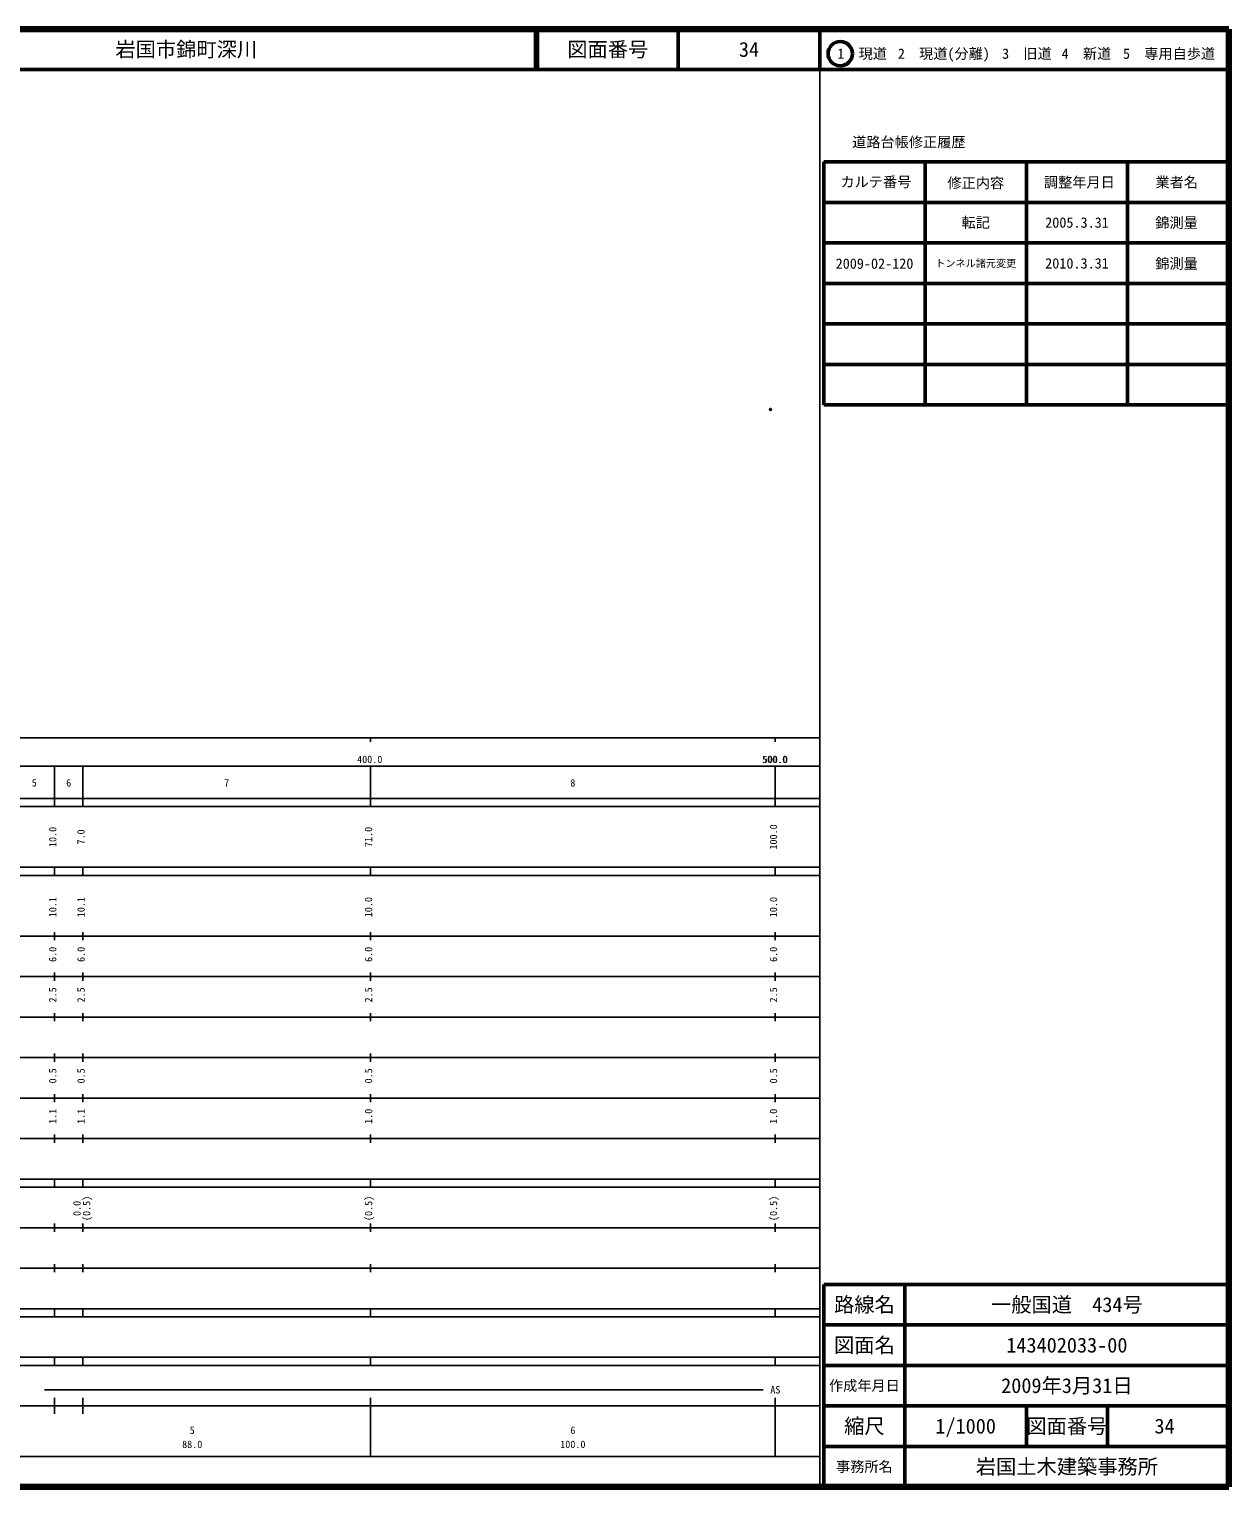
# Model space of a CAD drawing. Units: millimetres on the paper. Extents: x 40 to 680, y 20 to 380.
# Drawn here: x 383.7 to 680, y 20 to 380 of the extents above; entities that cross this region are included whole.
import ezdxf
from ezdxf.enums import TextEntityAlignment as Align

# ---------------------------------------------------------------- set-up
doc = ezdxf.new("R2010")
doc.units = ezdxf.units.MM
doc.header["$PDMODE"] = 32
doc.header["$PDSIZE"] = 0.5
doc.layers.add('M-OTRS', color=6, linetype='Continuous')
doc.layers.add('M-TTL-TXT', color=7, linetype='Continuous')
for name, color, linetype, lineweight in [('M-TTL', 2, 'Continuous', 140), ('M-TTL-BAND', 7, 'Continuous', 25), ('M-TTL-FRAM', 2, 'Continuous', 50), ('M-TTL-LINE', 7, 'Continuous', 50)]:
    doc.layers.add(name, color=color, linetype=linetype, lineweight=lineweight)
doc.styles.add('ＭＳ ゴシック', font='')
doc.styles.get('ＭＳ ゴシック').set_extended_font_data('MS Gothic')

msp = doc.modelspace()

# ---------------------------------------------------------------- linework, layer by layer
at = {"layer": 'M-OTRS'}
msp.add_point((566.783, 286.085), dxfattribs=at)
at = {"layer": 'M-TTL'}
for p, q in [((680, 380), (40, 380)), ((680, 20), (680, 380)), ((40, 20), (680, 20))]:
    msp.add_line(p, q, dxfattribs=at)
at = {"layer": 'M-TTL-BAND'}
for p, q in [((579, 20), (579, 370)), ((40, 205), (579, 205)), ((468, 205), (468, 204)), ((568, 205), (568, 204)), ((68, 198), (579, 198)), ((390, 188), (390, 198)), ((397, 188), (397, 198)), ((468, 188), (468, 198)), ((568, 188), (568, 198)), ((40, 190), (579, 190)), ((40, 188), (579, 188)), ((40, 173), (579, 173)), ((390, 171), (390, 173)), ((397, 171), (397, 173)), ((468, 171), (468, 173)), ((568, 171), (568, 173)), ((40, 171), (579, 171)), ((40, 156), (579, 156)), ((390, 155), (390, 157)), ((397, 155), (397, 157)), ((468, 155), (468, 157)), ((568, 155), (568, 157)), ((46, 146), (579, 146)), ((390, 145), (390, 147)), ((397, 145), (397, 147)), ((468, 145), (468, 147)), ((568, 145), (568, 147)), ((390, 135), (390, 137)), ((397, 135), (397, 137)), ((468, 135), (468, 137)), ((568, 135), (568, 137)), ((52, 136), (579, 136)), ((46, 126), (579, 126)), ((390, 125), (390, 127)), ((397, 125), (397, 127)), ((468, 125), (468, 127)), ((568, 125), (568, 127)), ((52, 116), (579, 116)), ((390, 115), (390, 117)), ((397, 115), (397, 117)), ((468, 115), (468, 117)), ((568, 115), (568, 117)), ((46, 106), (579, 106)), ((390, 105), (390, 107)), ((397, 105), (397, 107)), ((468, 105), (468, 107)), ((568, 105), (568, 107)), ((40, 96), (579, 96)), ((40, 94), (579, 94)), ((390, 94), (390, 96)), ((397, 94), (397, 96)), ((468, 94), (468, 96)), ((568, 94), (568, 96)), ((49, 84), (579, 84)), ((390, 83), (390, 85)), ((397, 83), (397, 85)), ((468, 83), (468, 85)), ((568, 83), (568, 85)), ((40, 74), (579, 74)), ((390, 73), (390, 75)), ((397, 73), (397, 75)), ((468, 73), (468, 75)), ((568, 73), (568, 75)), ((40, 64), (579, 64)), ((40, 62), (579, 62)), ((390, 62), (390, 64)), ((397, 62), (397, 64)), ((468, 62), (468, 64)), ((568, 62), (568, 64)), ((40, 52), (579, 52)), ((390, 50), (390, 52)), ((397, 50), (397, 52)), ((468, 50), (468, 52)), ((568, 50), (568, 52)), ((40, 50), (579, 50)), ((387.5, 44), (565, 44)), ((40, 40), (579, 40)), ((390, 38), (390, 42)), ((397, 38), (397, 42)), ((468, 27.5), (468, 42)), ((568, 27.5), (568, 42)), ((68, 27.5), (579, 27.5))]:
    msp.add_line(p, q, dxfattribs=at)
at = {"layer": 'M-TTL-FRAM'}
for p, q in [((580, 347.197), (580, 287.197)), ((580, 347.197), (680, 347.197)), ((580, 287.197), (680, 287.197)), ((680, 70), (580, 70)), ((580, 70), (580, 20))]:
    msp.add_line(p, q, dxfattribs=at)
at = {"layer": 'M-TTL-LINE'}
for p, q in [((508.747, 380), (508.747, 370)), ((509.247, 380), (509.247, 370)), ((543.997, 380), (543.997, 370)), ((579, 380), (579, 370)), ((40, 370), (680, 370)), ((605, 347.197), (605, 287.197)), ((630, 347.197), (630, 287.197)), ((655, 347.197), (655, 287.197)), ((580, 337.197), (680, 337.197)), ((580, 327.197), (680, 327.197)), ((580, 317.197), (680, 317.197)), ((580, 307.197), (680, 307.197)), ((580, 297.197), (680, 297.197)), ((600, 70), (600, 20)), ((680, 60), (580, 60)), ((680, 50), (580, 50)), ((680, 40), (580, 40)), ((630, 40), (630, 30)), ((650, 40), (650, 30)), ((680, 30), (580, 30))]:
    msp.add_line(p, q, dxfattribs=at)
msp.add_circle((584.031, 373.958), 3, dxfattribs=at)

# ---------------------------------------------------------------- texts
at = {"layer": 'M-TTL-BAND', "style": 'ＭＳ ゴシック'}
for s, p in [('400.0', (467.844, 198.195)), ('500.0', (567.844, 198.195)), ('500.0', (568, 198.195)), ('5', (385, 192.405)), ('6', (393.5, 192.405)), ('7', (432.5, 192.405)), ('8', (518, 192.405)), ('AS', (568, 42.5)), ('5', (424, 32.523)), ('6', (518, 32.523)), ('88.0', (424, 29.033)), ('100.0', (518, 29.033))]:
    msp.add_text(s, height=1.833, dxfattribs=at).set_placement(p, align=Align.BOTTOM_CENTER)
for s, p in [('10.0', (391, 180.5)), ('7.0', (398, 180.5)), ('71.0', (469, 180.5)), ('100.0', (569, 180.5)), ('10.1', (391, 163.174)), ('10.1', (398, 163.174)), ('10.0', (469, 163.174)), ('10.0', (569, 163.174)), ('6.0', (391, 151.5)), ('6.0', (398, 151.5)), ('6.0', (469, 151.5)), ('6.0', (569, 151.5)), ('2.5', (391, 141.5)), ('2.5', (398, 141.5)), ('2.5', (469, 141.5)), ('2.5', (569, 141.5)), ('0.5', (391, 121.5)), ('0.5', (398, 121.5)), ('0.5', (469, 121.5)), ('0.5', (569, 121.5)), ('1.1', (391, 111.5)), ('1.1', (398, 111.5)), ('1.0', (469, 111.5)), ('1.0', (569, 111.5)), ('0.0', (397, 88.764)), ('(0.5)', (399.37, 88.764)), ('(0.5)', (469, 88.764)), ('(0.5)', (569, 88.764))]:
    msp.add_text(s, height=1.833, rotation=90, dxfattribs=at).set_placement(p, align=Align.BOTTOM_CENTER)
at = {"layer": 'M-TTL-TXT', "style": 'ＭＳ ゴシック'}
msp.add_text('岩国市錦町深川', height=3.666, dxfattribs=at).set_placement((405.024, 375), align=Align.MIDDLE_LEFT)
for s, height, p in [('図面番号', 3.666, (526.622, 375)), ('34', 3.666, (561.497, 375)), ('1\u3000現道', 2.566, (589.448, 373.958)), ('2\u3000現道(分離)', 2.566, (609.619, 373.958)), ('3\u3000旧道', 2.566, (630.121, 373.958)), ('4\u3000新道', 2.566, (644.824, 373.958)), ('5\u3000専用自歩道', 2.566, (665.228, 373.958)), ('道路台帳修正履歴', 2.566, (600.968, 352.113)), ('カルテ番号', 2.566, (592.839, 342.277)), ('修正内容', 2.566, (617.509, 342.023)), ('調整年月日', 2.566, (643.089, 342.197)), ('業者名', 2.566, (667.134, 342.197)), ('転記', 2.566, (617.5, 332.245)), ('2005.3.31', 2.566, (642.5, 332.245)), ('錦測量', 2.566, (667.077, 332.189)), ('2009-02-120', 2.566, (592.5, 322.107)), ('トンネル諸元変更', 1.833, (617.5, 322.164)), ('2010.3.31', 2.566, (642.5, 322.164)), ('錦測量', 2.566, (667.077, 322.107)), ('路線名', 3.666, (590, 65)), ('路線名', 3.666, (590, 65)), ('一般国道\u3000434号', 3.666, (640, 65)), ('図面名', 3.666, (590, 55)), ('図面名', 3.666, (590, 55)), ('143402033-00', 3.666, (640, 55)), ('2009年3月31日', 3.666, (640, 45)), ('作成年月日', 2.566, (590, 45)), ('作成年月日', 2.566, (590, 45)), ('縮尺', 3.666, (590, 35)), ('縮尺', 3.666, (590, 35)), ('1/1000', 3.666, (615, 35)), ('図面番号', 3.666, (640, 35)), ('図面番号', 3.666, (640, 35)), ('34', 3.666, (664.125, 35)), ('事務所名', 2.566, (590, 25)), ('事務所名', 2.566, (590, 25)), ('岩国土木建築事務所', 3.666, (640, 25))]:
    msp.add_text(s, height=height, dxfattribs=at).set_placement(p, align=Align.MIDDLE_CENTER)

doc.saveas('drawing.dxf')
